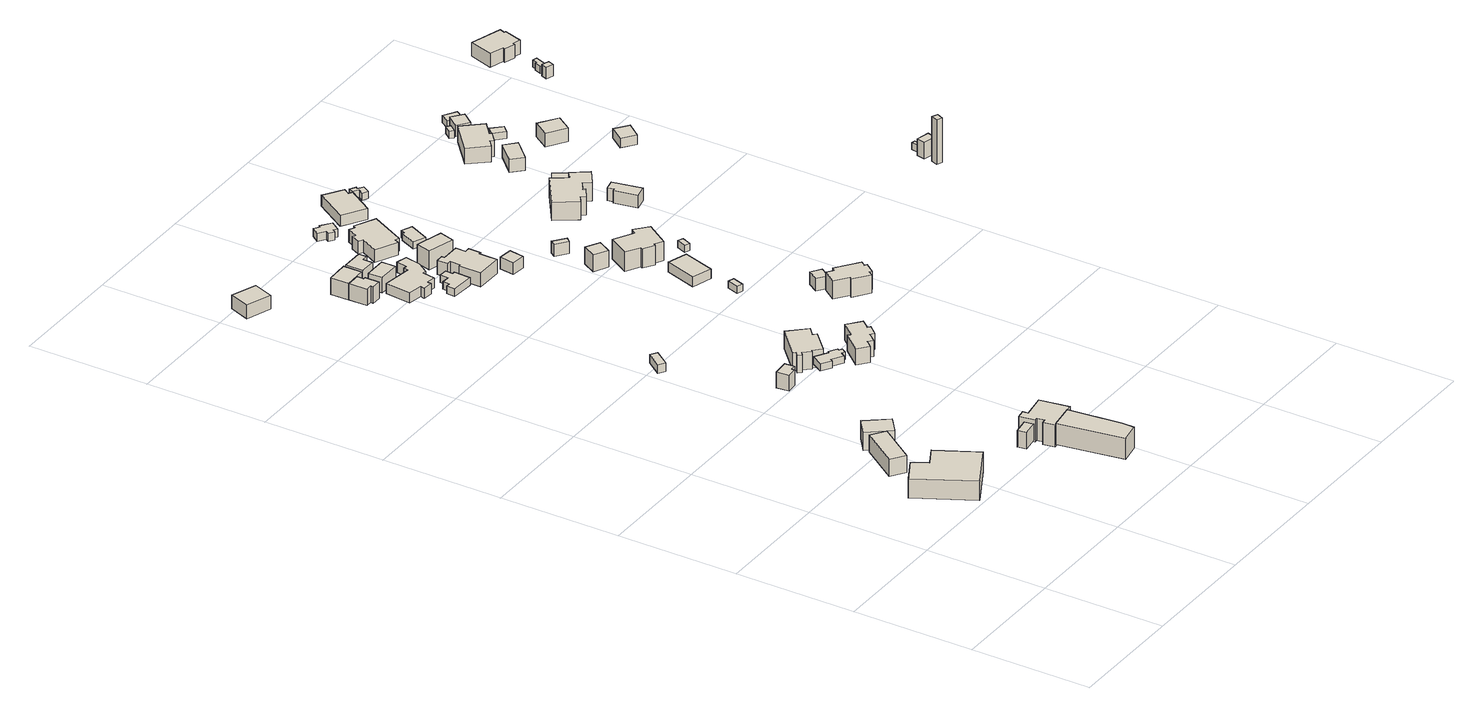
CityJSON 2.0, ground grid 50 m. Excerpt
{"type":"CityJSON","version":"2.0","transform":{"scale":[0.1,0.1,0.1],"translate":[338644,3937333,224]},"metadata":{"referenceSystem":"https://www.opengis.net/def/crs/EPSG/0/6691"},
"CityObjects":{
"building1":{"type":"Building","attributes":{"usage":"441","measuredHeight":9.6,"storeysAboveGround":1,"BuildingIDAttribute.prefecture":"14","BuildingIDAttribute.city":"14151","BuildingDetailAttribute.totalFloorArea":388.39,"BuildingDetailAttribute.buildingFootprintArea":388.39,"BuildingDetailAttribute.buildingStructureType":"610","BuildingDetailAttribute.buildingStructureOrgType":"2","BuildingDetailAttribute.orgUsage":"172","BuildingDetailAttribute.surveyYear":2015,"BuildingLandSlideRiskAttribute.description":"1","BuildingLandSlideRiskAttribute.areaType":"1"},"geometry":[{"type":"Solid","lod":"1","boundaries":[[[[0,1,2,3,4,5]],[[4,6,7,5]],[[3,8,6,4]],[[2,9,8,3]],[[1,10,9,2]],[[0,11,10,1]],[[5,7,11,0]],[[6,8,9,10,11,7]]]]}]},
"building2":{"type":"Building","attributes":{"measuredHeight":7.5,"BuildingIDAttribute.prefecture":"14","BuildingIDAttribute.city":"14151","BuildingDetailAttribute.surveyYear":2015,"BuildingLandSlideRiskAttribute.description":"1","BuildingLandSlideRiskAttribute.areaType":"1"},"geometry":[{"type":"Solid","lod":"1","boundaries":[[[[12,13,14,15]],[[14,16,17,15]],[[13,18,16,14]],[[12,19,18,13]],[[15,17,19,12]],[[16,18,19,17]]]]}]},
"building3":{"type":"Building","attributes":{"usage":"441","measuredHeight":8.3,"storeysAboveGround":1,"BuildingIDAttribute.prefecture":"14","BuildingIDAttribute.city":"14151","BuildingDetailAttribute.totalFloorArea":74.24,"BuildingDetailAttribute.buildingFootprintArea":74.24,"BuildingDetailAttribute.buildingStructureType":"610","BuildingDetailAttribute.buildingStructureOrgType":"2","BuildingDetailAttribute.orgUsage":"172","BuildingDetailAttribute.surveyYear":2015,"BuildingLandSlideRiskAttribute.description":"1","BuildingLandSlideRiskAttribute.areaType":"1"},"geometry":[{"type":"Solid","lod":"1","boundaries":[[[[20,21,22,23]],[[22,24,25,23]],[[21,26,24,22]],[[20,27,26,21]],[[23,25,27,20]],[[24,26,27,25]]]]}]},
"building4":{"type":"Building","attributes":{"measuredHeight":8.2,"BuildingIDAttribute.prefecture":"14","BuildingIDAttribute.city":"14151","BuildingDetailAttribute.surveyYear":2015,"BuildingLandSlideRiskAttribute.description":"1","BuildingLandSlideRiskAttribute.areaType":"1"},"geometry":[{"type":"Solid","lod":"1","boundaries":[[[[28,29,30,31]],[[30,32,33,31]],[[29,34,32,30]],[[28,35,34,29]],[[31,33,35,28]],[[32,34,35,33]]]]}]},
"building5":{"type":"Building","attributes":{"measuredHeight":9.1,"BuildingIDAttribute.prefecture":"14","BuildingIDAttribute.city":"14151","BuildingDetailAttribute.surveyYear":2015,"BuildingLandSlideRiskAttribute.description":"1","BuildingLandSlideRiskAttribute.areaType":"1"},"geometry":[{"type":"Solid","lod":"1","boundaries":[[[[36,37,38,39,40]],[[39,41,42,40]],[[38,43,41,39]],[[37,44,43,38]],[[36,45,44,37]],[[40,42,45,36]],[[41,43,44,45,42]]]]}]},
"building6":{"type":"Building","attributes":{"usage":"441","measuredHeight":10,"storeysAboveGround":1,"BuildingIDAttribute.prefecture":"14","BuildingIDAttribute.city":"14151","BuildingDetailAttribute.totalFloorArea":95.52,"BuildingDetailAttribute.buildingFootprintArea":95.52,"BuildingDetailAttribute.buildingStructureType":"610","BuildingDetailAttribute.buildingStructureOrgType":"2","BuildingDetailAttribute.orgUsage":"172","BuildingDetailAttribute.surveyYear":2015,"BuildingLandSlideRiskAttribute.description":"1","BuildingLandSlideRiskAttribute.areaType":"1"},"geometry":[{"type":"Solid","lod":"1","boundaries":[[[[46,47,48,49,50,51,52,53,54,55]],[[54,56,57,55]],[[53,58,56,54]],[[52,59,58,53]],[[51,60,59,52]],[[50,61,60,51]],[[49,62,61,50]],[[48,63,62,49]],[[47,64,63,48]],[[46,65,64,47]],[[55,57,65,46]],[[56,58,59,60,61,62,63,64,65,57]]]]}]},
"building7":{"type":"Building","attributes":{"usage":"411","measuredHeight":7,"storeysAboveGround":1,"BuildingIDAttribute.prefecture":"14","BuildingIDAttribute.city":"14151","BuildingDetailAttribute.totalFloorArea":32.48,"BuildingDetailAttribute.buildingFootprintArea":32.48,"BuildingDetailAttribute.buildingStructureType":"610","BuildingDetailAttribute.buildingStructureOrgType":"2","BuildingDetailAttribute.orgUsage":"10","BuildingDetailAttribute.surveyYear":2015,"BuildingLandSlideRiskAttribute.description":"1","BuildingLandSlideRiskAttribute.areaType":"1"},"geometry":[{"type":"Solid","lod":"1","boundaries":[[[[66,67,68,69,70,71]],[[70,72,73,71]],[[69,74,72,70]],[[68,75,74,69]],[[67,76,75,68]],[[66,77,76,67]],[[71,73,77,66]],[[72,74,75,76,77,73]]]]}]},
"building8":{"type":"Building","attributes":{"usage":"451","measuredHeight":4.3,"storeysAboveGround":1,"BuildingIDAttribute.prefecture":"14","BuildingIDAttribute.city":"14151","BuildingDetailAttribute.totalFloorArea":18.56,"BuildingDetailAttribute.buildingFootprintArea":18.56,"BuildingDetailAttribute.buildingStructureType":"601","BuildingDetailAttribute.buildingStructureOrgType":"1","BuildingDetailAttribute.orgUsage":"200","BuildingDetailAttribute.surveyYear":2015,"BuildingLandSlideRiskAttribute.description":"1","BuildingLandSlideRiskAttribute.areaType":"1"},"geometry":[{"type":"Solid","lod":"1","boundaries":[[[[78,79,80,81]],[[80,82,83,81]],[[79,84,82,80]],[[78,85,84,79]],[[81,83,85,78]],[[82,84,85,83]]]]}]},
"building9":{"type":"Building","attributes":{"usage":"411","measuredHeight":3.9,"storeysAboveGround":1,"BuildingIDAttribute.prefecture":"14","BuildingIDAttribute.city":"14151","BuildingDetailAttribute.totalFloorArea":47.31,"BuildingDetailAttribute.buildingFootprintArea":47.31,"BuildingDetailAttribute.buildingStructureType":"601","BuildingDetailAttribute.buildingStructureOrgType":"1","BuildingDetailAttribute.orgUsage":"10","BuildingDetailAttribute.surveyYear":2015,"BuildingLandSlideRiskAttribute.description":"1","BuildingLandSlideRiskAttribute.areaType":"1"},"geometry":[{"type":"Solid","lod":"1","boundaries":[[[[86,87,88,89,90,91,92,93,94,95,96,97]],[[96,98,99,97]],[[95,100,98,96]],[[94,101,100,95]],[[93,102,101,94]],[[92,103,102,93]],[[91,104,103,92]],[[90,105,104,91]],[[89,106,105,90]],[[88,107,106,89]],[[87,108,107,88]],[[86,109,108,87]],[[97,99,109,86]],[[98,100,101,102,103,104,105,106,107,108,109,99]]]]}]},
"building10":{"type":"Building","attributes":{"usage":"411","measuredHeight":8.6,"storeysAboveGround":1,"BuildingIDAttribute.prefecture":"14","BuildingIDAttribute.city":"14151","BuildingDetailAttribute.totalFloorArea":137.3,"BuildingDetailAttribute.buildingFootprintArea":137.3,"BuildingDetailAttribute.buildingStructureType":"601","BuildingDetailAttribute.buildingStructureOrgType":"1","BuildingDetailAttribute.orgUsage":"10","BuildingDetailAttribute.surveyYear":2015,"BuildingLandSlideRiskAttribute.description":"1","BuildingLandSlideRiskAttribute.areaType":"1"},"geometry":[{"type":"Solid","lod":"1","boundaries":[[[[110,111,112,113,114,115,116,117,118,119,120,121]],[[120,122,123,121]],[[119,124,122,120]],[[118,125,124,119]],[[117,126,125,118]],[[116,127,126,117]],[[115,128,127,116]],[[114,129,128,115]],[[113,130,129,114]],[[112,131,130,113]],[[111,132,131,112]],[[110,133,132,111]],[[121,123,133,110]],[[122,124,125,126,127,128,129,130,131,132,133,123]]]]}]},
"building11":{"type":"Building","attributes":{"usage":"411","measuredHeight":7.8,"storeysAboveGround":2,"BuildingIDAttribute.prefecture":"14","BuildingIDAttribute.city":"14151","BuildingDetailAttribute.totalFloorArea":136.24,"BuildingDetailAttribute.buildingFootprintArea":68.12,"BuildingDetailAttribute.buildingStructureType":"601","BuildingDetailAttribute.buildingStructureOrgType":"1","BuildingDetailAttribute.orgUsage":"10","BuildingDetailAttribute.surveyYear":2015,"BuildingLandSlideRiskAttribute.description":"1","BuildingLandSlideRiskAttribute.areaType":"1"},"geometry":[{"type":"Solid","lod":"1","boundaries":[[[[134,135,136,137]],[[136,138,139,137]],[[135,140,138,136]],[[134,141,140,135]],[[137,139,141,134]],[[138,140,141,139]]]]}]},
"building12":{"type":"Building","attributes":{"usage":"411","measuredHeight":12.1,"storeysAboveGround":1,"BuildingIDAttribute.prefecture":"14","BuildingIDAttribute.city":"14151","BuildingDetailAttribute.totalFloorArea":110.98,"BuildingDetailAttribute.buildingFootprintArea":110.98,"BuildingDetailAttribute.buildingStructureType":"601","BuildingDetailAttribute.buildingStructureOrgType":"1","BuildingDetailAttribute.orgUsage":"10","BuildingDetailAttribute.surveyYear":2015,"BuildingLandSlideRiskAttribute.description":"1","BuildingLandSlideRiskAttribute.areaType":"1"},"geometry":[{"type":"Solid","lod":"1","boundaries":[[[[142,143,144,145,146,147,148,149,150,151,152,153]],[[152,154,155,153]],[[151,156,154,152]],[[150,157,156,151]],[[149,158,157,150]],[[148,159,158,149]],[[147,160,159,148]],[[146,161,160,147]],[[145,162,161,146]],[[144,163,162,145]],[[143,164,163,144]],[[142,165,164,143]],[[153,155,165,142]],[[154,156,157,158,159,160,161,162,163,164,165,155]]]]}]},
"building13":{"type":"Building","attributes":{"usage":"411","measuredHeight":7.3,"storeysAboveGround":2,"BuildingIDAttribute.prefecture":"14","BuildingIDAttribute.city":"14151","BuildingDetailAttribute.totalFloorArea":73.38,"BuildingDetailAttribute.buildingFootprintArea":36.69,"BuildingDetailAttribute.buildingStructureType":"601","BuildingDetailAttribute.buildingStructureOrgType":"1","BuildingDetailAttribute.orgUsage":"10","BuildingDetailAttribute.surveyYear":2015,"BuildingLandSlideRiskAttribute.description":"1","BuildingLandSlideRiskAttribute.areaType":"1"},"geometry":[{"type":"Solid","lod":"1","boundaries":[[[[166,167,168,169,170,171,172,173]],[[172,174,175,173]],[[171,176,174,172]],[[170,177,176,171]],[[169,178,177,170]],[[168,179,178,169]],[[167,180,179,168]],[[166,181,180,167]],[[173,175,181,166]],[[174,176,177,178,179,180,181,175]]]]}]},
"building14":{"type":"Building","attributes":{"usage":"411","measuredHeight":7.5,"storeysAboveGround":2,"BuildingIDAttribute.prefecture":"14","BuildingIDAttribute.city":"14151","BuildingDetailAttribute.totalFloorArea":99.16,"BuildingDetailAttribute.buildingFootprintArea":49.58,"BuildingDetailAttribute.buildingStructureType":"601","BuildingDetailAttribute.buildingStructureOrgType":"1","BuildingDetailAttribute.orgUsage":"10","BuildingDetailAttribute.surveyYear":2015,"BuildingLandSlideRiskAttribute.description":"1","BuildingLandSlideRiskAttribute.areaType":"1"},"geometry":[{"type":"Solid","lod":"1","boundaries":[[[[182,183,184,185]],[[184,186,187,185]],[[183,188,186,184]],[[182,189,188,183]],[[185,187,189,182]],[[186,188,189,187]]]]}]},
"building15":{"type":"Building","attributes":{"usage":"411","measuredHeight":7.1,"storeysAboveGround":2,"BuildingIDAttribute.prefecture":"14","BuildingIDAttribute.city":"14151","BuildingDetailAttribute.totalFloorArea":76.45,"BuildingDetailAttribute.buildingFootprintArea":38.23,"BuildingDetailAttribute.buildingStructureType":"601","BuildingDetailAttribute.buildingStructureOrgType":"1","BuildingDetailAttribute.orgUsage":"10","BuildingDetailAttribute.surveyYear":2015,"BuildingLandSlideRiskAttribute.description":"1","BuildingLandSlideRiskAttribute.areaType":"1"},"geometry":[{"type":"Solid","lod":"1","boundaries":[[[[190,191,192,193]],[[192,194,195,193]],[[191,196,194,192]],[[190,197,196,191]],[[193,195,197,190]],[[194,196,197,195]]]]}]},
"building16":{"type":"Building","attributes":{"usage":"411","measuredHeight":5.1,"storeysAboveGround":1,"BuildingIDAttribute.prefecture":"14","BuildingIDAttribute.city":"14151","BuildingDetailAttribute.totalFloorArea":164.46,"BuildingDetailAttribute.buildingFootprintArea":164.46,"BuildingDetailAttribute.buildingStructureType":"601","BuildingDetailAttribute.buildingStructureOrgType":"1","BuildingDetailAttribute.orgUsage":"10","BuildingDetailAttribute.surveyYear":2015,"BuildingLandSlideRiskAttribute.description":"1","BuildingLandSlideRiskAttribute.areaType":"1"},"geometry":[{"type":"Solid","lod":"1","boundaries":[[[[198,199,200,201,202,203,204,205,206,207,208,209,210,211,212]],[[211,213,214,212]],[[210,215,213,211]],[[209,216,215,210]],[[208,217,216,209]],[[207,218,217,208]],[[206,219,218,207]],[[205,220,219,206]],[[204,221,220,205]],[[203,222,221,204]],[[202,223,222,203]],[[201,224,223,202]],[[200,225,224,201]],[[199,226,225,200]],[[198,227,226,199]],[[212,214,227,198]],[[213,215,216,217,218,219,220,221,222,223,224,225,226,227,214]]]]}]},
"building17":{"type":"Building","attributes":{"usage":"411","measuredHeight":7.3,"storeysAboveGround":2,"BuildingIDAttribute.prefecture":"14","BuildingIDAttribute.city":"14151","BuildingDetailAttribute.totalFloorArea":80.52,"BuildingDetailAttribute.buildingFootprintArea":40.26,"BuildingDetailAttribute.buildingStructureType":"601","BuildingDetailAttribute.buildingStructureOrgType":"1","BuildingDetailAttribute.orgUsage":"10","BuildingDetailAttribute.surveyYear":2015,"BuildingLandSlideRiskAttribute.description":"1","BuildingLandSlideRiskAttribute.areaType":"1"},"geometry":[{"type":"Solid","lod":"1","boundaries":[[[[228,229,230,231,232,233]],[[232,234,235,233]],[[231,236,234,232]],[[230,237,236,231]],[[229,238,237,230]],[[228,239,238,229]],[[233,235,239,228]],[[234,236,237,238,239,235]]]]}]},
"building18":{"type":"Building","attributes":{"usage":"411","measuredHeight":4.7,"storeysAboveGround":1,"BuildingIDAttribute.prefecture":"14","BuildingIDAttribute.city":"14151","BuildingDetailAttribute.totalFloorArea":58.66,"BuildingDetailAttribute.buildingFootprintArea":58.66,"BuildingDetailAttribute.buildingStructureType":"601","BuildingDetailAttribute.buildingStructureOrgType":"1","BuildingDetailAttribute.orgUsage":"10","BuildingDetailAttribute.surveyYear":2015,"BuildingLandSlideRiskAttribute.description":"1","BuildingLandSlideRiskAttribute.areaType":"1"},"geometry":[{"type":"Solid","lod":"1","boundaries":[[[[240,241,242,243,244,245,246,247,248,249]],[[248,250,251,249]],[[247,252,250,248]],[[246,253,252,247]],[[245,254,253,246]],[[244,255,254,245]],[[243,256,255,244]],[[242,257,256,243]],[[241,258,257,242]],[[240,259,258,241]],[[249,251,259,240]],[[250,252,253,254,255,256,257,258,259,251]]]]}]},
"building19":{"type":"Building","attributes":{"BuildingIDAttribute.prefecture":"14","BuildingIDAttribute.city":"14151","BuildingDetailAttribute.surveyYear":2015,"BuildingLandSlideRiskAttribute.description":"1","BuildingLandSlideRiskAttribute.areaType":"1"},"geometry":[{"type":"Solid","lod":"1","boundaries":[[[[260,261,262,263]],[[262,264,265,263]],[[261,266,264,262]],[[260,267,266,261]],[[263,265,267,260]],[[264,266,267,265]]]]}]},
"building20":{"type":"Building","attributes":{"usage":"411","measuredHeight":8.4,"storeysAboveGround":2,"BuildingIDAttribute.prefecture":"14","BuildingIDAttribute.city":"14151","BuildingDetailAttribute.totalFloorArea":264.52,"BuildingDetailAttribute.buildingFootprintArea":132.26,"BuildingDetailAttribute.buildingStructureType":"601","BuildingDetailAttribute.buildingStructureOrgType":"1","BuildingDetailAttribute.orgUsage":"10","BuildingDetailAttribute.surveyYear":2015,"BuildingLandSlideRiskAttribute.description":"1","BuildingLandSlideRiskAttribute.areaType":"1"},"geometry":[{"type":"Solid","lod":"1","boundaries":[[[[268,269,270,271,272,273,274,275,276,277,278,279,280,281]],[[280,282,283,281]],[[279,284,282,280]],[[278,285,284,279]],[[277,286,285,278]],[[276,287,286,277]],[[275,288,287,276]],[[274,289,288,275]],[[273,290,289,274]],[[272,291,290,273]],[[271,292,291,272]],[[270,293,292,271]],[[269,294,293,270]],[[268,295,294,269]],[[281,283,295,268]],[[282,284,285,286,287,288,289,290,291,292,293,294,295,283]]]]}]},
"building21":{"type":"Building","attributes":{"usage":"411","measuredHeight":8.8,"storeysAboveGround":1,"BuildingIDAttribute.prefecture":"14","BuildingIDAttribute.city":"14151","BuildingDetailAttribute.totalFloorArea":149.17,"BuildingDetailAttribute.buildingFootprintArea":149.17,"BuildingDetailAttribute.buildingStructureType":"601","BuildingDetailAttribute.buildingStructureOrgType":"1","BuildingDetailAttribute.orgUsage":"10","BuildingDetailAttribute.surveyYear":2015,"BuildingLandSlideRiskAttribute.description":"1","BuildingLandSlideRiskAttribute.areaType":"1"},"geometry":[{"type":"Solid","lod":"1","boundaries":[[[[296,297,298,299,300,301,302,303,304,305,306,307]],[[306,308,309,307]],[[305,310,308,306]],[[304,311,310,305]],[[303,312,311,304]],[[302,313,312,303]],[[301,314,313,302]],[[300,315,314,301]],[[299,316,315,300]],[[298,317,316,299]],[[297,318,317,298]],[[296,319,318,297]],[[307,309,319,296]],[[308,310,311,312,313,314,315,316,317,318,319,309]]]]}]},
"building22":{"type":"Building","attributes":{"measuredHeight":5.5,"BuildingIDAttribute.prefecture":"14","BuildingIDAttribute.city":"14151","BuildingDetailAttribute.surveyYear":2015,"BuildingLandSlideRiskAttribute.description":"1","BuildingLandSlideRiskAttribute.areaType":"1"},"geometry":[{"type":"Solid","lod":"1","boundaries":[[[[320,321,322,323]],[[322,324,325,323]],[[321,326,324,322]],[[320,327,326,321]],[[323,325,327,320]],[[324,326,327,325]]]]}]},
"building23":{"type":"Building","attributes":{"usage":"411","measuredHeight":9,"storeysAboveGround":2,"BuildingIDAttribute.prefecture":"14","BuildingIDAttribute.city":"14151","BuildingDetailAttribute.totalFloorArea":125.59,"BuildingDetailAttribute.buildingFootprintArea":62.8,"BuildingDetailAttribute.buildingStructureType":"601","BuildingDetailAttribute.buildingStructureOrgType":"1","BuildingDetailAttribute.orgUsage":"10","BuildingDetailAttribute.surveyYear":2015,"BuildingLandSlideRiskAttribute.description":"1","BuildingLandSlideRiskAttribute.areaType":"1"},"geometry":[{"type":"Solid","lod":"1","boundaries":[[[[328,329,330,331]],[[330,332,333,331]],[[329,334,332,330]],[[328,335,334,329]],[[331,333,335,328]],[[332,334,335,333]]]]}]},
"building24":{"type":"Building","attributes":{"measuredHeight":5.3,"BuildingIDAttribute.prefecture":"14","BuildingIDAttribute.city":"14151","BuildingDetailAttribute.surveyYear":2015,"BuildingLandSlideRiskAttribute.description":"1","BuildingLandSlideRiskAttribute.areaType":"1"},"geometry":[{"type":"Solid","lod":"1","boundaries":[[[[336,337,338,339]],[[338,340,341,339]],[[337,342,340,338]],[[336,343,342,337]],[[339,341,343,336]],[[340,342,343,341]]]]}]},
"building25":{"type":"Building","attributes":{"usage":"411","measuredHeight":6.5,"storeysAboveGround":1,"BuildingIDAttribute.prefecture":"14","BuildingIDAttribute.city":"14151","BuildingDetailAttribute.totalFloorArea":99.19,"BuildingDetailAttribute.buildingFootprintArea":99.19,"BuildingDetailAttribute.buildingStructureType":"601","BuildingDetailAttribute.buildingStructureOrgType":"1","BuildingDetailAttribute.orgUsage":"10","BuildingDetailAttribute.surveyYear":2015,"BuildingLandSlideRiskAttribute.description":"1","BuildingLandSlideRiskAttribute.areaType":"1"},"geometry":[{"type":"Solid","lod":"1","boundaries":[[[[344,345,346,347]],[[346,348,349,347]],[[345,350,348,346]],[[344,351,350,345]],[[347,349,351,344]],[[348,350,351,349]]]]}]},
"building26":{"type":"Building","attributes":{"usage":"411","measuredHeight":7.2,"storeysAboveGround":2,"BuildingIDAttribute.prefecture":"14","BuildingIDAttribute.city":"14151","BuildingDetailAttribute.totalFloorArea":306.08,"BuildingDetailAttribute.buildingFootprintArea":153.04,"BuildingDetailAttribute.buildingStructureType":"601","BuildingDetailAttribute.buildingStructureOrgType":"1","BuildingDetailAttribute.orgUsage":"10","BuildingDetailAttribute.surveyYear":2015,"BuildingLandSlideRiskAttribute.description":"1","BuildingLandSlideRiskAttribute.areaType":"1"},"geometry":[{"type":"Solid","lod":"1","boundaries":[[[[352,353,354,355,356,357,358,359,360,361,362,363]],[[362,364,365,363]],[[361,366,364,362]],[[360,367,366,361]],[[359,368,367,360]],[[358,369,368,359]],[[357,370,369,358]],[[356,371,370,357]],[[355,372,371,356]],[[354,373,372,355]],[[353,374,373,354]],[[352,375,374,353]],[[363,365,375,352]],[[364,366,367,368,369,370,371,372,373,374,375,365]]]]}]},
"building27":{"type":"Building","attributes":{"usage":"411","measuredHeight":7.7,"storeysAboveGround":2,"BuildingIDAttribute.prefecture":"14","BuildingIDAttribute.city":"14151","BuildingDetailAttribute.totalFloorArea":56.8,"BuildingDetailAttribute.buildingFootprintArea":28.4,"BuildingDetailAttribute.buildingStructureType":"601","BuildingDetailAttribute.buildingStructureOrgType":"1","BuildingDetailAttribute.orgUsage":"10","BuildingDetailAttribute.surveyYear":2015,"BuildingLandSlideRiskAttribute.description":"1","BuildingLandSlideRiskAttribute.areaType":"1"},"geometry":[{"type":"Solid","lod":"1","boundaries":[[[[376,377,378,379]],[[378,380,381,379]],[[377,382,380,378]],[[376,383,382,377]],[[379,381,383,376]],[[380,382,383,381]]]]}]},
"building28":{"type":"Building","attributes":{"usage":"411","measuredHeight":4,"storeysAboveGround":1,"BuildingIDAttribute.prefecture":"14","BuildingIDAttribute.city":"14151","BuildingDetailAttribute.totalFloorArea":24.65,"BuildingDetailAttribute.buildingFootprintArea":24.65,"BuildingDetailAttribute.buildingStructureType":"601","BuildingDetailAttribute.buildingStructureOrgType":"1","BuildingDetailAttribute.orgUsage":"10","BuildingDetailAttribute.surveyYear":2015,"BuildingLandSlideRiskAttribute.description":"1","BuildingLandSlideRiskAttribute.areaType":"1"},"geometry":[{"type":"Solid","lod":"1","boundaries":[[[[384,385,386,387,388,389,390,391,392,393]],[[392,394,395,393]],[[391,396,394,392]],[[390,397,396,391]],[[389,398,397,390]],[[388,399,398,389]],[[387,400,399,388]],[[386,401,400,387]],[[385,402,401,386]],[[384,403,402,385]],[[393,395,403,384]],[[394,396,397,398,399,400,401,402,403,395]]]]}]},
"building29":{"type":"Building","attributes":{"BuildingIDAttribute.prefecture":"14","BuildingIDAttribute.city":"14151","BuildingDetailAttribute.surveyYear":2015,"BuildingLandSlideRiskAttribute.description":"1","BuildingLandSlideRiskAttribute.areaType":"1"},"geometry":[{"type":"Solid","lod":"1","boundaries":[[[[404,405,406,407,408,409]],[[408,410,411,409]],[[407,412,410,408]],[[406,413,412,407]],[[405,414,413,406]],[[404,415,414,405]],[[409,411,415,404]],[[410,412,413,414,415,411]]]]}]},
"building30":{"type":"Building","attributes":{"usage":"411","measuredHeight":11.3,"storeysAboveGround":2,"BuildingIDAttribute.prefecture":"14","BuildingIDAttribute.city":"14151","BuildingDetailAttribute.totalFloorArea":307.05,"BuildingDetailAttribute.buildingFootprintArea":153.53,"BuildingDetailAttribute.buildingStructureType":"601","BuildingDetailAttribute.buildingStructureOrgType":"1","BuildingDetailAttribute.orgUsage":"10","BuildingDetailAttribute.surveyYear":2015,"BuildingLandSlideRiskAttribute.description":"1","BuildingLandSlideRiskAttribute.areaType":"1"},"geometry":[{"type":"Solid","lod":"1","boundaries":[[[[416,417,418,419,420,421,422,423,424,425]],[[424,426,427,425]],[[423,428,426,424]],[[422,429,428,423]],[[421,430,429,422]],[[420,431,430,421]],[[419,432,431,420]],[[418,433,432,419]],[[417,434,433,418]],[[416,435,434,417]],[[425,427,435,416]],[[426,428,429,430,431,432,433,434,435,427]]]]}]},
"building31":{"type":"Building","attributes":{"measuredHeight":5.2,"BuildingIDAttribute.prefecture":"14","BuildingIDAttribute.city":"14151","BuildingDetailAttribute.surveyYear":2015,"BuildingLandSlideRiskAttribute.description":"1","BuildingLandSlideRiskAttribute.areaType":"1"},"geometry":[{"type":"Solid","lod":"1","boundaries":[[[[436,437,438,439]],[[438,440,441,439]],[[437,442,440,438]],[[436,443,442,437]],[[439,441,443,436]],[[440,442,443,441]]]]}]},
"building32":{"type":"Building","attributes":{"BuildingIDAttribute.prefecture":"14","BuildingIDAttribute.city":"14151","BuildingDetailAttribute.surveyYear":2015,"BuildingLandSlideRiskAttribute.description":"1","BuildingLandSlideRiskAttribute.areaType":"1"},"geometry":[{"type":"Solid","lod":"1","boundaries":[[[[444,445,446,447]],[[446,448,449,447]],[[445,450,448,446]],[[444,451,450,445]],[[447,449,451,444]],[[448,450,451,449]]]]}]},
"building33":{"type":"Building","attributes":{"usage":"411","measuredHeight":7.5,"storeysAboveGround":2,"BuildingIDAttribute.prefecture":"14","BuildingIDAttribute.city":"14151","BuildingDetailAttribute.totalFloorArea":233.74,"BuildingDetailAttribute.buildingFootprintArea":116.87,"BuildingDetailAttribute.buildingStructureType":"601","BuildingDetailAttribute.buildingStructureOrgType":"1","BuildingDetailAttribute.orgUsage":"10","BuildingDetailAttribute.surveyYear":2015,"BuildingLandSlideRiskAttribute.description":"1","BuildingLandSlideRiskAttribute.areaType":"1"},"geometry":[{"type":"Solid","lod":"1","boundaries":[[[[452,453,454,455,456,457]],[[456,458,459,457]],[[455,460,458,456]],[[454,461,460,455]],[[453,462,461,454]],[[452,463,462,453]],[[457,459,463,452]],[[458,460,461,462,463,459]]]]}]},
"building34":{"type":"Building","attributes":{"BuildingIDAttribute.prefecture":"14","BuildingIDAttribute.city":"14151","BuildingDetailAttribute.surveyYear":2015,"BuildingLandSlideRiskAttribute.description":"1","BuildingLandSlideRiskAttribute.areaType":"1"},"geometry":[{"type":"Solid","lod":"1","boundaries":[[[[464,465,466,467,468,469,470,471]],[[470,472,473,471]],[[469,474,472,470]],[[468,475,474,469]],[[467,476,475,468]],[[466,477,476,467]],[[465,478,477,466]],[[464,479,478,465]],[[471,473,479,464]],[[472,474,475,476,477,478,479,473]]]]}]},
"building35":{"type":"Building","attributes":{"usage":"411","measuredHeight":11.7,"storeysAboveGround":2,"BuildingIDAttribute.prefecture":"14","BuildingIDAttribute.city":"14151","BuildingDetailAttribute.totalFloorArea":408.89,"BuildingDetailAttribute.buildingFootprintArea":204.44,"BuildingDetailAttribute.buildingStructureType":"601","BuildingDetailAttribute.buildingStructureOrgType":"1","BuildingDetailAttribute.orgUsage":"10","BuildingDetailAttribute.surveyYear":2015,"BuildingLandSlideRiskAttribute.description":"1","BuildingLandSlideRiskAttribute.areaType":"1"},"geometry":[{"type":"Solid","lod":"1","boundaries":[[[[480,481,482,483,484,485,486,487,488,489,490,491]],[[490,492,493,491]],[[489,494,492,490]],[[488,495,494,489]],[[487,496,495,488]],[[486,497,496,487]],[[485,498,497,486]],[[484,499,498,485]],[[483,500,499,484]],[[482,501,500,483]],[[481,502,501,482]],[[480,503,502,481]],[[491,493,503,480]],[[492,494,495,496,497,498,499,500,501,502,503,493]]]]}]},
"building36":{"type":"Building","attributes":{"usage":"411","measuredHeight":6.2,"storeysAboveGround":1,"BuildingIDAttribute.prefecture":"14","BuildingIDAttribute.city":"14151","BuildingDetailAttribute.totalFloorArea":51.55,"BuildingDetailAttribute.buildingFootprintArea":51.55,"BuildingDetailAttribute.buildingStructureType":"601","BuildingDetailAttribute.buildingStructureOrgType":"1","BuildingDetailAttribute.orgUsage":"10","BuildingDetailAttribute.surveyYear":2015,"BuildingLandSlideRiskAttribute.description":"1","BuildingLandSlideRiskAttribute.areaType":"1"},"geometry":[{"type":"Solid","lod":"1","boundaries":[[[[504,505,506,507,508,509]],[[508,510,511,509]],[[507,512,510,508]],[[506,513,512,507]],[[505,514,513,506]],[[504,515,514,505]],[[509,511,515,504]],[[510,512,513,514,515,511]]]]}]},
"building37":{"type":"Building","attributes":{"usage":"411","measuredHeight":4.2,"storeysAboveGround":2,"BuildingIDAttribute.prefecture":"14","BuildingIDAttribute.city":"14151","BuildingDetailAttribute.totalFloorArea":33.64,"BuildingDetailAttribute.buildingFootprintArea":16.82,"BuildingDetailAttribute.buildingStructureType":"601","BuildingDetailAttribute.buildingStructureOrgType":"1","BuildingDetailAttribute.orgUsage":"10","BuildingDetailAttribute.surveyYear":2015,"BuildingLandSlideRiskAttribute.description":"1","BuildingLandSlideRiskAttribute.areaType":"1"},"geometry":[{"type":"Solid","lod":"1","boundaries":[[[[516,517,518,519]],[[518,520,521,519]],[[517,522,520,518]],[[516,523,522,517]],[[519,521,523,516]],[[520,522,523,521]]]]}]},
"building38":{"type":"Building","attributes":{"usage":"411","measuredHeight":7.1,"storeysAboveGround":1,"BuildingIDAttribute.prefecture":"14","BuildingIDAttribute.city":"14151","BuildingDetailAttribute.totalFloorArea":50.3,"BuildingDetailAttribute.buildingFootprintArea":50.3,"BuildingDetailAttribute.buildingStructureType":"601","BuildingDetailAttribute.buildingStructureOrgType":"1","BuildingDetailAttribute.orgUsage":"10","BuildingDetailAttribute.surveyYear":2015,"BuildingLandSlideRiskAttribute.description":"1","BuildingLandSlideRiskAttribute.areaType":"1"},"geometry":[{"type":"Solid","lod":"1","boundaries":[[[[524,525,526,527]],[[526,528,529,527]],[[525,530,528,526]],[[524,531,530,525]],[[527,529,531,524]],[[528,530,531,529]]]]}]},
"building39":{"type":"Building","attributes":{"usage":"411","measuredHeight":9.8,"storeysAboveGround":2,"BuildingIDAttribute.prefecture":"14","BuildingIDAttribute.city":"14151","BuildingDetailAttribute.totalFloorArea":229.58,"BuildingDetailAttribute.buildingFootprintArea":114.79,"BuildingDetailAttribute.buildingStructureType":"601","BuildingDetailAttribute.buildingStructureOrgType":"1","BuildingDetailAttribute.orgUsage":"10","BuildingDetailAttribute.surveyYear":2015,"BuildingLandSlideRiskAttribute.description":"1","BuildingLandSlideRiskAttribute.areaType":"1"},"geometry":[{"type":"Solid","lod":"1","boundaries":[[[[532,533,534,535,536,537,538,539]],[[538,540,541,539]],[[537,542,540,538]],[[536,543,542,537]],[[535,544,543,536]],[[534,545,544,535]],[[533,546,545,534]],[[532,547,546,533]],[[539,541,547,532]],[[540,542,543,544,545,546,547,541]]]]}]},
"building40":{"type":"Building","attributes":{"measuredHeight":21.5,"BuildingIDAttribute.prefecture":"14","BuildingIDAttribute.city":"14151","BuildingDetailAttribute.surveyYear":2015,"BuildingLandSlideRiskAttribute.description":"1","BuildingLandSlideRiskAttribute.areaType":"1"},"geometry":[{"type":"Solid","lod":"1","boundaries":[[[[548,549,550,551]],[[550,552,553,551]],[[549,554,552,550]],[[548,555,554,549]],[[551,553,555,548]],[[552,554,555,553]]]]}]},
"building41":{"type":"Building","attributes":{"measuredHeight":18.1,"BuildingIDAttribute.prefecture":"14","BuildingIDAttribute.city":"14151","BuildingDetailAttribute.surveyYear":2015,"BuildingLandSlideRiskAttribute.description":"1","BuildingLandSlideRiskAttribute.areaType":"1"},"geometry":[{"type":"Solid","lod":"1","boundaries":[[[[556,557,558,559]],[[558,560,561,559]],[[557,562,560,558]],[[556,563,562,557]],[[559,561,563,556]],[[560,562,563,561]]]]}]},
"building42":{"type":"Building","attributes":{"measuredHeight":4.5,"BuildingIDAttribute.prefecture":"14","BuildingIDAttribute.city":"14151","BuildingDetailAttribute.surveyYear":2015},"geometry":[{"type":"Solid","lod":"1","boundaries":[[[[564,565,566,567]],[[566,568,569,567]],[[565,570,568,566]],[[564,571,570,565]],[[567,569,571,564]],[[568,570,571,569]]]]}]},
"building43":{"type":"Building","attributes":{"usage":"451","measuredHeight":6.4,"storeysAboveGround":1,"BuildingIDAttribute.prefecture":"14","BuildingIDAttribute.city":"14151","BuildingDetailAttribute.totalFloorArea":57.25,"BuildingDetailAttribute.buildingFootprintArea":57.25,"BuildingDetailAttribute.buildingStructureType":"601","BuildingDetailAttribute.buildingStructureOrgType":"1","BuildingDetailAttribute.orgUsage":"200","BuildingDetailAttribute.surveyYear":2015},"geometry":[{"type":"Solid","lod":"1","boundaries":[[[[572,573,574,575]],[[574,576,577,575]],[[573,578,576,574]],[[572,579,578,573]],[[575,577,579,572]],[[576,578,579,577]]]]}]},
"building44":{"type":"Building","attributes":{"BuildingIDAttribute.prefecture":"14","BuildingIDAttribute.city":"14151","BuildingDetailAttribute.surveyYear":2015,"BuildingLandSlideRiskAttribute.description":"1","BuildingLandSlideRiskAttribute.areaType":"1"},"geometry":[{"type":"Solid","lod":"1","boundaries":[[[[580,581,582,583]],[[582,584,585,583]],[[581,586,584,582]],[[580,587,586,581]],[[583,585,587,580]],[[584,586,587,585]]]]}]},
"building45":{"type":"Building","attributes":{"BuildingIDAttribute.prefecture":"14","BuildingIDAttribute.city":"14151","BuildingDetailAttribute.surveyYear":2015,"BuildingLandSlideRiskAttribute.description":"1","BuildingLandSlideRiskAttribute.areaType":"1"},"geometry":[{"type":"Solid","lod":"1","boundaries":[[[[588,589,590,591]],[[590,592,593,591]],[[589,594,592,590]],[[588,595,594,589]],[[591,593,595,588]],[[592,594,595,593]]]]}]},
"building46":{"type":"Building","attributes":{"BuildingIDAttribute.prefecture":"14","BuildingIDAttribute.city":"14151","BuildingDetailAttribute.surveyYear":2015},"geometry":[{"type":"Solid","lod":"1","boundaries":[[[[596,597,598,599]],[[598,600,601,599]],[[597,602,600,598]],[[596,603,602,597]],[[599,601,603,596]],[[600,602,603,601]]]]}]},
"building47":{"type":"Building","attributes":{"usage":"411","measuredHeight":5.4,"storeysAboveGround":2,"BuildingIDAttribute.prefecture":"14","BuildingIDAttribute.city":"14151","BuildingDetailAttribute.totalFloorArea":49.44,"BuildingDetailAttribute.buildingFootprintArea":24.72,"BuildingDetailAttribute.buildingStructureType":"601","BuildingDetailAttribute.buildingStructureOrgType":"1","BuildingDetailAttribute.orgUsage":"10","BuildingDetailAttribute.surveyYear":2015,"BuildingLandSlideRiskAttribute.description":"1","BuildingLandSlideRiskAttribute.areaType":"1"},"geometry":[{"type":"Solid","lod":"1","boundaries":[[[[604,605,606,607]],[[606,608,609,607]],[[605,610,608,606]],[[604,611,610,605]],[[607,609,611,604]],[[608,610,611,609]]]]}]},
"building48":{"type":"Building","attributes":{"BuildingIDAttribute.prefecture":"14","BuildingIDAttribute.city":"14151","BuildingDetailAttribute.surveyYear":2015,"BuildingLandSlideRiskAttribute.description":"1","BuildingLandSlideRiskAttribute.areaType":"1"},"geometry":[{"type":"Solid","lod":"1","boundaries":[[[[612,613,614,615]],[[614,616,617,615]],[[613,618,616,614]],[[612,619,618,613]],[[615,617,619,612]],[[616,618,619,617]]]]}]},
"building49":{"type":"Building","attributes":{"measuredHeight":8.3,"BuildingIDAttribute.prefecture":"14","BuildingIDAttribute.city":"14151","BuildingDetailAttribute.surveyYear":2015,"BuildingLandSlideRiskAttribute.description":"1","BuildingLandSlideRiskAttribute.areaType":"1"},"geometry":[{"type":"Solid","lod":"1","boundaries":[[[[620,621,622,623]],[[622,624,625,623]],[[621,626,624,622]],[[620,627,626,621]],[[623,625,627,620]],[[624,626,627,625]]]]}]},
"building50":{"type":"Building","attributes":{"BuildingIDAttribute.prefecture":"14","BuildingIDAttribute.city":"14151","BuildingDetailAttribute.surveyYear":2015,"BuildingLandSlideRiskAttribute.description":"1","BuildingLandSlideRiskAttribute.areaType":"1"},"geometry":[{"type":"Solid","lod":"1","boundaries":[[[[628,629,630,631,632,633]],[[632,634,635,633]],[[631,636,634,632]],[[630,637,636,631]],[[629,638,637,630]],[[628,639,638,629]],[[633,635,639,628]],[[634,636,637,638,639,635]]]]}]},
"building51":{"type":"Building","attributes":{"usage":"411","measuredHeight":9,"storeysAboveGround":2,"BuildingIDAttribute.prefecture":"14","BuildingIDAttribute.city":"14151","BuildingDetailAttribute.totalFloorArea":210.96,"BuildingDetailAttribute.buildingFootprintArea":105.48,"BuildingDetailAttribute.buildingStructureType":"601","BuildingDetailAttribute.buildingStructureOrgType":"1","BuildingDetailAttribute.orgUsage":"10","BuildingDetailAttribute.surveyYear":2015,"BuildingLandSlideRiskAttribute.description":"1","BuildingLandSlideRiskAttribute.areaType":"1"},"geometry":[{"type":"Solid","lod":"1","boundaries":[[[[640,641,642,643,644,645,646,647,648,649]],[[648,650,651,649]],[[647,652,650,648]],[[646,653,652,647]],[[645,654,653,646]],[[644,655,654,645]],[[643,656,655,644]],[[642,657,656,643]],[[641,658,657,642]],[[640,659,658,641]],[[649,651,659,640]],[[650,652,653,654,655,656,657,658,659,651]]]]}]}
},
"vertices":[
[108,637,195],[143,576,195],[219,617,195],[308,451,195],[129,355,195],[7,582,195],[129,355,277],[7,582,277],[308,451,277],[219,617,277],[143,576,277],[108,637,277],
[278,841,184],[170,689,184],[113,729,184],[221,881,184],[113,729,256],[221,881,256],[170,689,256],[278,841,256],
[364,872,177],[301,821,177],[229,911,177],[293,961,177],[229,911,253],[293,961,253],[301,821,253],[364,872,253],
[501,356,255],[438,346,255],[432,382,255],[495,392,255],[432,382,326],[495,392,326],[438,346,326],[501,356,326],
[645,72,258],[644,18,258],[561,2,258],[515,272,258],[621,288,258],[515,272,346],[621,288,346],[561,2,346],[644,18,346],[645,72,346],
[539,402,245],[635,418,245],[655,297,245],[517,275,245],[509,322,245],[527,325,245],[522,357,245],[509,355,245],[498,418,245],[535,424,245],[498,418,338],[535,424,338],[509,355,338],[522,357,338],[527,325,338],[509,322,338],[517,275,338],[655,297,338],[635,418,338],[539,402,338],
[545,1397,147],[522,1395,147],[523,1384,147],[480,1380,147],[475,1432,147],[541,1438,147],[475,1432,213],[541,1438,213],[480,1380,213],[523,1384,213],[522,1395,213],[545,1397,213],
[442,1880,90],[415,1898,90],[461,1961,90],[487,1943,90],[461,1961,126],[487,1943,126],[415,1898,126],[442,1880,126],
[692,1343,182],[697,1350,182],[730,1330,182],[726,1323,182],[739,1315,182],[725,1294,182],[712,1302,182],[701,1284,182],[655,1312,182],[649,1303,182],[608,1329,182],[638,1376,182],[608,1329,212],[638,1376,212],[649,1303,212],[655,1312,212],[701,1284,212],[712,1302,212],[725,1294,212],[739,1315,212],[726,1323,212],[730,1330,212],[697,1350,212],[692,1343,212],
[774,1474,156],[743,1445,156],[755,1432,156],[676,1357,156],[647,1388,156],[641,1383,156],[614,1411,156],[602,1400,156],[589,1413,156],[605,1429,156],[596,1437,156],[708,1543,156],[596,1437,230],[708,1543,230],[605,1429,230],[589,1413,230],[602,1400,230],[614,1411,230],[641,1383,230],[647,1388,230],[676,1357,230],[755,1432,230],[743,1445,230],[774,1474,230],
[212,3478,3],[181,3395,3],[78,3434,3],[109,3517,3],[78,3434,61],[109,3517,61],[181,3395,61],[212,3478,61],
[828,1333,154],[876,1390,154],[930,1344,154],[902,1311,154],[912,1301,154],[879,1264,154],[865,1276,154],[835,1242,154],[818,1258,154],[793,1230,154],[751,1266,154],[817,1342,154],[751,1266,221],[817,1342,221],[793,1230,221],[818,1258,221],[835,1242,221],[865,1276,221],[879,1264,221],[912,1301,221],[902,1311,221],[930,1344,221],[876,1390,221],[828,1333,221],
[427,3181,13],[427,3153,13],[435,3153,13],[436,3093,13],[396,3093,13],[396,3104,13],[370,3104,13],[370,3181,13],[370,3104,82],[370,3181,82],[396,3104,82],[396,3093,82],[436,3093,82],[435,3153,82],[427,3153,82],[427,3181,82],
[464,3185,11],[371,3183,11],[370,3259,11],[463,3261,11],[370,3259,81],[463,3261,81],[371,3183,81],[464,3185,81],
[558,3099,19],[466,3099,19],[465,3158,19],[558,3158,19],[465,3158,83],[558,3158,83],[466,3099,83],[558,3099,83],
[592,3086,19],[608,3084,19],[615,3129,19],[661,3117,19],[648,3054,19],[614,3005,19],[601,3008,19],[593,2956,19],[556,2962,19],[553,2945,19],[512,2950,19],[516,2967,19],[457,2977,19],[470,3084,19],[588,3067,19],[470,3084,62],[588,3067,62],[457,2977,62],[516,2967,62],[512,2950,62],[553,2945,62],[556,2962,62],[593,2956,62],[601,3008,62],[614,3005,62],[648,3054,62],[661,3117,62],[615,3129,62],[608,3084,62],[592,3086,62],
[561,3257,14],[561,3224,14],[537,3224,14],[537,3183,14],[470,3184,14],[471,3258,14],[470,3184,83],[471,3258,83],[537,3183,83],[537,3224,83],[561,3224,83],[561,3257,83],
[668,2925,20],[680,2925,20],[676,2856,20],[580,2861,20],[582,2898,20],[599,2897,20],[601,2925,20],[634,2923,20],[636,2958,20],[670,2956,20],[636,2958,52],[670,2956,52],[634,2923,52],[601,2925,52],[599,2897,52],[582,2898,52],[580,2861,52],[676,2856,52],[680,2925,52],[668,2925,52],
[1024,1915,116],[1000,1923,116],[1016,1971,116],[1040,1962,116],[1016,1971,146],[1040,1962,146],[1000,1923,146],[1024,1915,146],
[687,2905,26],[687,2947,26],[670,2947,26],[670,2992,26],[701,2992,26],[701,2980,26],[778,2980,26],[777,2938,26],[799,2938,26],[798,2887,26],[789,2887,26],[789,2811,26],[679,2812,26],[679,2905,26],[679,2812,85],[679,2905,85],[789,2811,85],[789,2887,85],[798,2887,85],[799,2938,85],[777,2938,85],[778,2980,85],[701,2980,85],[701,2992,85],[670,2992,85],[670,2947,85],[687,2947,85],[687,2905,85],
[1246,1546,166],[1232,1527,166],[1241,1521,166],[1210,1479,166],[1201,1486,166],[1189,1469,166],[1125,1516,166],[1132,1525,166],[1078,1566,166],[1118,1620,166],[1144,1600,166],[1155,1614,166],[1144,1600,243],[1155,1614,243],[1118,1620,243],[1078,1566,243],[1132,1525,243],[1125,1516,243],[1189,1469,243],[1201,1486,243],[1210,1479,243],[1241,1521,243],[1232,1527,243],[1246,1546,243],
[1118,1663,148],[1148,1706,148],[1188,1678,148],[1158,1635,148],[1188,1678,201],[1158,1635,201],[1148,1706,201],[1118,1663,201],
[792,3001,26],[681,3032,26],[698,3095,26],[810,3063,26],[698,3095,105],[810,3063,105],[681,3032,105],[792,3001,105],
[857,2742,36],[800,2749,36],[808,2810,36],[865,2803,36],[808,2810,85],[865,2803,85],[800,2749,85],[857,2742,85],
[972,2094,104],[1014,2224,104],[1096,2198,104],[1055,2068,104],[1096,2198,145],[1055,2068,145],[1014,2224,145],[972,2094,145],
[645,3312,22],[664,3349,22],[677,3342,22],[698,3384,22],[723,3372,22],[729,3383,22],[814,3340,22],[741,3197,22],[725,3205,22],[715,3185,22],[627,3230,22],[664,3302,22],[627,3230,75],[664,3302,75],[715,3185,75],[725,3205,75],[741,3197,75],[814,3340,75],[729,3383,75],[723,3372,75],[698,3384,75],[677,3342,75],[664,3349,75],[645,3312,75],
[982,2457,66],[925,2488,66],[955,2543,66],[1012,2511,66],[955,2543,137],[1012,2511,137],[925,2488,137],[982,2457,137],
[735,3476,21],[708,3438,21],[694,3447,21],[685,3435,21],[663,3450,21],[672,3464,21],[643,3484,21],[665,3515,21],[688,3499,21],[693,3506,21],[688,3499,55],[693,3506,55],[665,3515,55],[643,3484,55],[672,3464,55],[663,3450,55],[685,3435,55],[694,3447,55],[708,3438,55],[735,3476,55],
[804,3215,31],[813,3232,31],[855,3213,31],[816,3130,31],[767,3153,31],[797,3218,31],[767,3153,61],[797,3218,61],[816,3130,61],[855,3213,61],[813,3232,61],[804,3215,61],
[1099,2418,81],[1114,2439,81],[1166,2393,81],[1103,2299,81],[1069,2317,81],[1061,2309,81],[1018,2338,81],[1022,2345,81],[965,2379,81],[1017,2464,81],[965,2379,163],[1017,2464,163],[1022,2345,163],[1018,2338,163],[1061,2309,163],[1069,2317,163],[1103,2299,163],[1166,2393,163],[1114,2439,163],[1099,2418,163],
[1026,2661,50],[1010,2641,50],[963,2677,50],[979,2698,50],[963,2677,100],[979,2698,100],[1010,2641,100],[1026,2661,100],
[1174,2283,105],[1196,2274,105],[1180,2235,105],[1158,2244,105],[1180,2235,135],[1158,2244,135],[1196,2274,135],[1174,2283,135],
[907,3515,32],[921,3506,32],[853,3400,32],[760,3460,32],[844,3591,32],[922,3540,32],[844,3591,78],[922,3540,78],[760,3460,78],[853,3400,78],[921,3506,78],[907,3515,78],
[976,3473,33],[954,3486,33],[968,3508,33],[944,3523,33],[954,3541,33],[978,3527,33],[973,3518,33],[995,3504,33],[973,3518,63],[995,3504,63],[978,3527,63],[954,3541,63],[944,3523,63],[968,3508,63],[954,3486,63],[976,3473,63],
[1310,2729,89],[1289,2760,89],[1253,2735,89],[1259,2726,89],[1215,2696,89],[1203,2715,89],[1176,2696,89],[1116,2782,89],[1255,2879,89],[1297,2818,89],[1326,2839,89],[1373,2772,89],[1326,2839,166],[1373,2772,166],[1297,2818,166],[1255,2879,166],[1116,2782,166],[1176,2696,166],[1203,2715,166],[1215,2696,166],[1259,2726,166],[1253,2735,166],[1289,2760,166],[1310,2729,166],
[1329,2546,108],[1309,2641,108],[1319,2643,108],[1313,2669,108],[1357,2678,108],[1382,2557,108],[1357,2678,161],[1382,2557,161],[1313,2669,161],[1319,2643,161],[1309,2641,161],[1329,2546,161],
[1317,2835,106],[1286,2886,106],[1320,2907,106],[1351,2856,106],[1320,2907,145],[1351,2856,145],[1286,2886,145],[1317,2835,145],
[1442,3125,86],[1367,3049,86],[1325,3091,86],[1399,3166,86],[1325,3091,140],[1399,3166,140],[1367,3049,140],[1442,3125,140],
[1495,3295,71],[1443,3250,71],[1450,3242,71],[1411,3209,71],[1401,3220,71],[1374,3197,71],[1310,3270,71],[1427,3373,71],[1310,3270,138],[1427,3373,138],[1374,3197,138],[1401,3220,138],[1411,3209,138],[1450,3242,138],[1443,3250,138],[1495,3295,138],
[1924,1644,296],[1912,1616,296],[1888,1626,296],[1900,1654,296],[1888,1626,484],[1900,1654,484],[1912,1616,484],[1924,1644,484],
[1976,1686,278],[1923,1699,278],[1931,1735,278],[1985,1722,278],[1931,1735,348],[1985,1722,348],[1923,1699,348],[1976,1686,348],
[1683,2799,154],[1638,2741,154],[1585,2782,154],[1629,2840,154],[1585,2782,193],[1629,2840,193],[1638,2741,193],[1683,2799,193],
[1541,3111,118],[1618,3059,118],[1575,2995,118],[1498,3046,118],[1575,2995,175],[1498,3046,175],[1618,3059,175],[1541,3111,175],
[1959,1762,286],[1954,1735,286],[1939,1739,286],[1944,1765,286],[1939,1739,316],[1944,1765,316],[1954,1735,316],[1959,1762,316],
[1481,3435,62],[1458,3406,62],[1443,3418,62],[1466,3447,62],[1443,3418,92],[1466,3447,92],[1458,3406,92],[1481,3435,92],
[1521,3224,84],[1482,3262,84],[1508,3289,84],[1547,3250,84],[1508,3289,114],[1547,3250,114],[1482,3262,114],[1521,3224,114],
[1552,3420,62],[1512,3371,62],[1468,3407,62],[1508,3456,62],[1468,3407,109],[1508,3456,109],[1512,3371,109],[1552,3420,109],
[1554,3432,61],[1503,3465,61],[1526,3501,61],[1577,3468,61],[1526,3501,91],[1577,3468,91],[1503,3465,91],[1554,3432,91],
[1881,3248,155],[1850,3258,155],[1859,3283,155],[1889,3273,155],[1859,3283,204],[1889,3273,204],[1850,3258,204],[1881,3248,204],
[1887,3323,155],[1895,3345,155],[1913,3338,155],[1894,3287,155],[1870,3296,155],[1881,3325,155],[1870,3296,185],[1881,3325,185],[1894,3287,185],[1913,3338,185],[1895,3345,185],[1887,3323,185],
[1983,3537,147],[1976,3515,147],[1983,3513,147],[1959,3437,147],[1927,3447,147],[1924,3438,147],[1879,3452,147],[1882,3461,147],[1822,3480,147],[1853,3578,147],[1822,3480,205],[1853,3578,205],[1882,3461,205],[1879,3452,205],[1924,3438,205],[1927,3447,205],[1959,3437,205],[1983,3513,205],[1976,3515,205],[1983,3537,205]
]}
